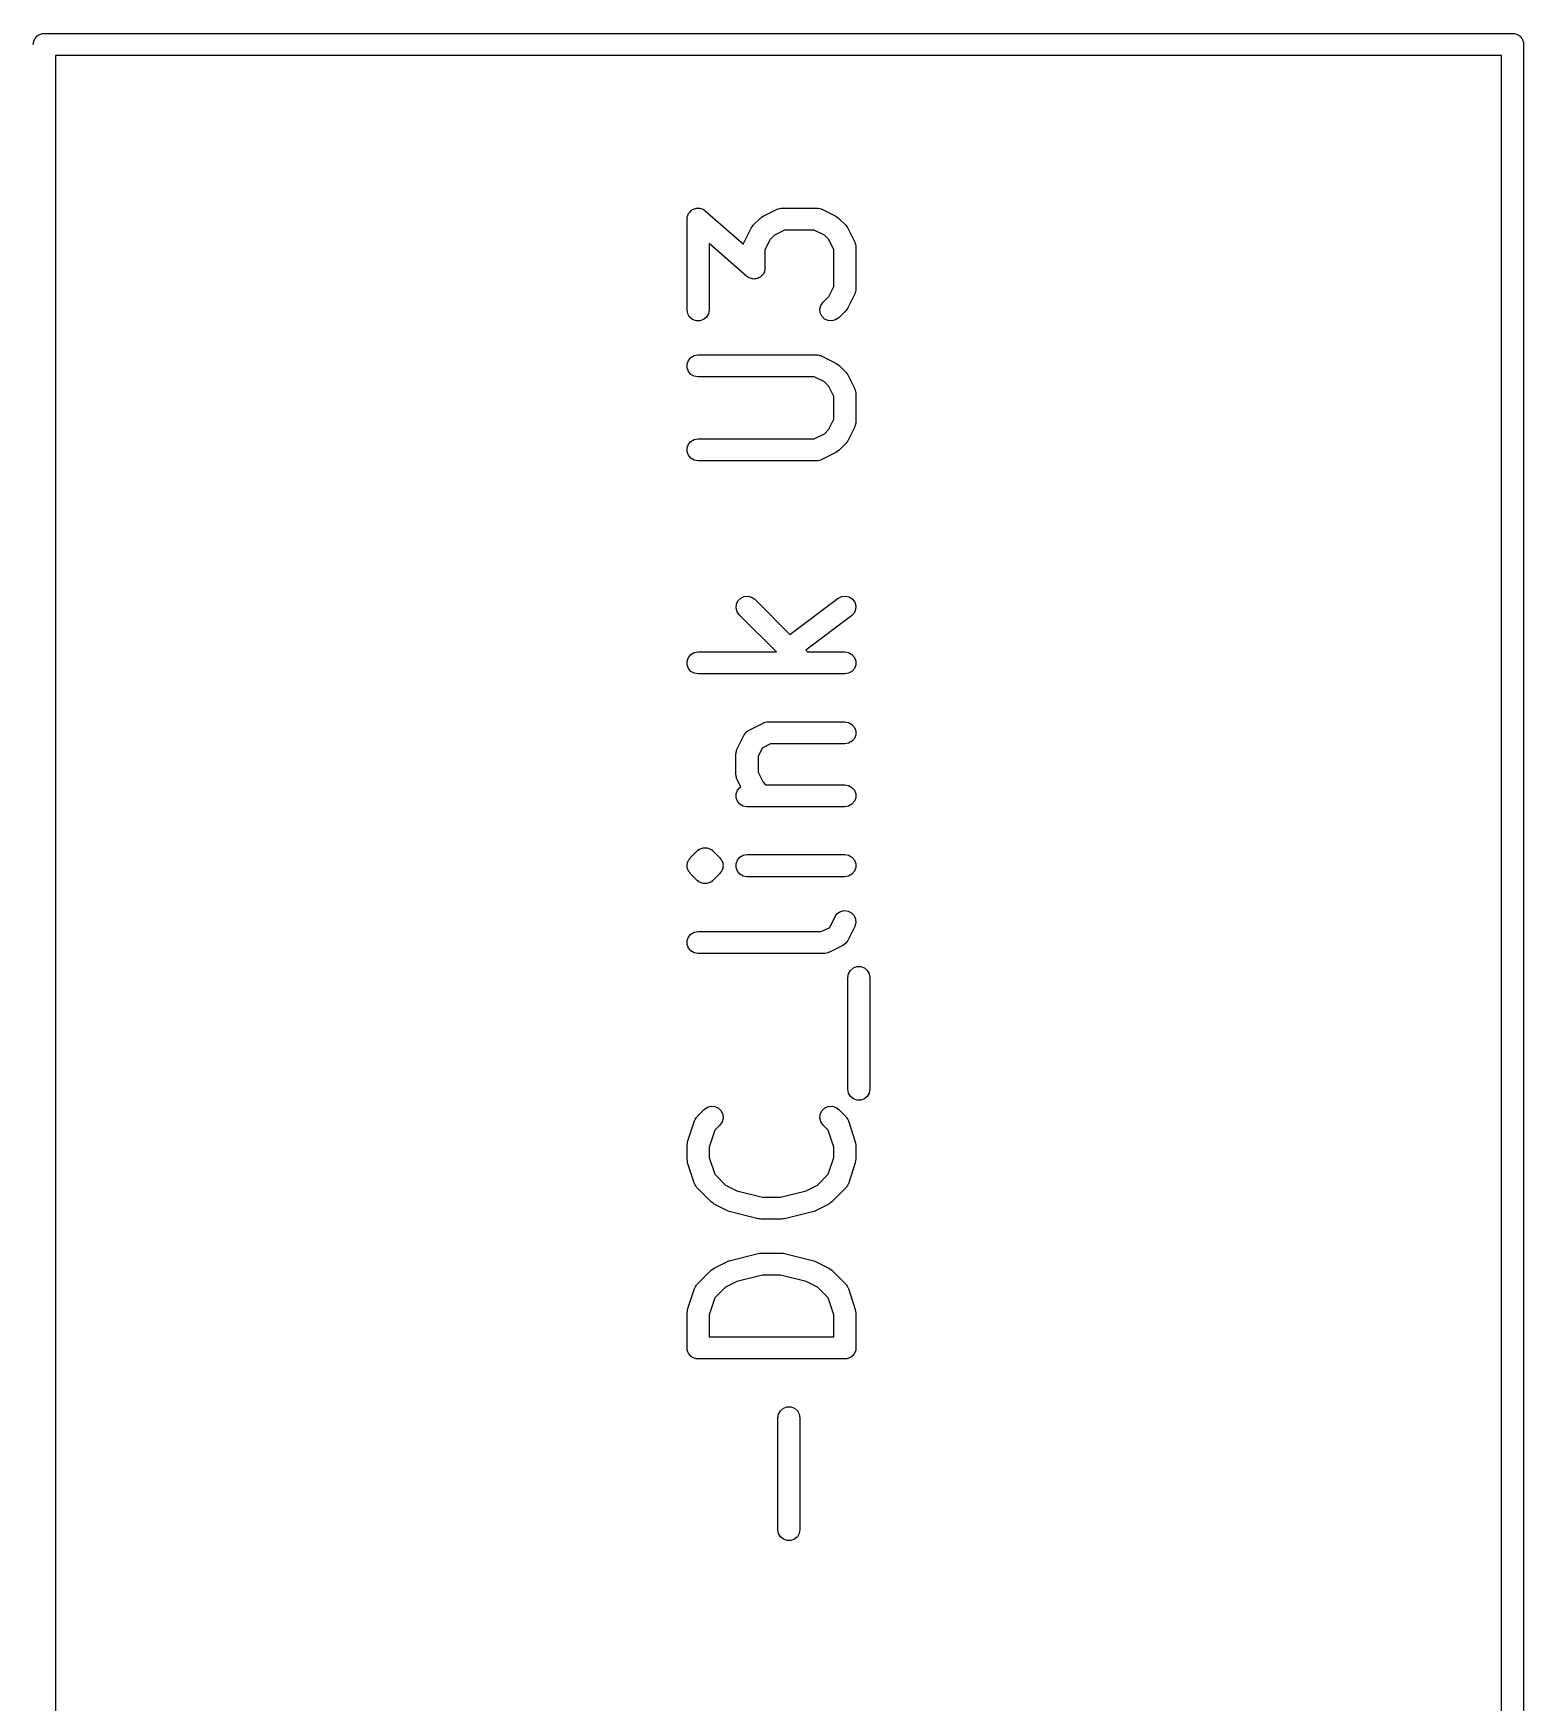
# Model space of a CAD drawing. Extents: x 1 to 57, y -99 to 45.
# Drawn here: x 46.93 to 57.08, y -12.3 to -0.93 of the extents above; entities that cross this region are included whole.
import ezdxf

# ---------------------------------------------------------------- set-up
doc = ezdxf.new("R2010")
doc.units = 0
doc.header["$MEASUREMENT"] = 0
doc.layers.add('BLACK', color=7, linetype='CONTINUOUS')

msp = doc.modelspace()

# ---------------------------------------------------------------- linework, layer by layer
at = {"layer": 'Black'}
for p, q in [((46.925, -1), (46.9261, -0.99354)), ((46.9261, -0.98698), (46.9284, -0.98081)), ((46.9261, -0.99354), (46.9261, -0.98698)), ((46.9284, -0.98081), (46.9295, -0.97435)), ((46.9295, -0.97435), (46.9328, -0.96867)), ((46.9328, -0.96867), (46.935, -0.9625)), ((46.935, -0.9625), (46.9393, -0.95747)), ((46.9393, -0.95747), (46.9425, -0.95179)), ((46.9425, -0.95179), (46.9476, -0.94757)), ((46.9476, -0.94757), (46.9518, -0.94255)), ((46.9518, -0.94255), (46.9575, -0.93927)), ((46.9575, -0.93927), (46.9625, -0.93505)), ((46.9625, -0.93505), (46.9687, -0.9328)), ((46.9687, -0.9328), (46.9743, -0.92952)), ((46.9743, -0.92952), (46.9808, -0.92838)), ((46.9808, -0.92838), (46.987, -0.92614)), ((46.987, -0.92614), (46.9935, -0.92614)), ((46.9935, -0.92614), (47, -0.925)), ((47, -0.925), (57, -0.925)), ((57, -0.925), (57.0065, -0.92614)), ((57.0065, -0.92614), (57.013, -0.92614)), ((57.013, -0.92614), (57.0192, -0.92838)), ((57.0192, -0.92838), (57.0257, -0.92952)), ((57.0257, -0.92952), (57.0313, -0.9328)), ((57.0313, -0.9328), (57.0375, -0.93505)), ((57.0375, -0.93505), (57.0425, -0.93927)), ((57.0425, -0.93927), (57.0482, -0.94255)), ((57.0482, -0.94255), (57.0524, -0.94757)), ((57.0524, -0.94757), (57.0575, -0.95179)), ((57.0575, -0.95179), (57.0607, -0.95747)), ((57.0607, -0.95747), (57.065, -0.9625)), ((57.065, -0.9625), (57.0672, -0.96867)), ((57.0672, -0.96867), (57.0705, -0.97435)), ((57.0705, -0.97435), (57.0716, -0.98081)), ((57.0716, -0.98081), (57.0739, -0.98698)), ((57.0739, -0.98698), (57.0739, -0.99354)), ((57.0739, -0.99354), (57.075, -1)), ((57.075, -1), (57.075, -99)), ((47.075, -1.075), (47.075, -98.925)), ((56.925, -1.075), (47.075, -1.075)), ((56.925, -98.925), (56.925, -1.075)), ((51.3819, -2.16482), (51.3856, -2.15847)), ((51.3856, -2.15847), (51.3882, -2.15164)), ((51.3882, -2.15164), (51.392, -2.14728)), ((51.392, -2.14728), (51.3949, -2.14227)), ((51.3949, -2.14227), (51.4005, -2.13756)), ((51.4005, -2.13756), (51.4054, -2.13204)), ((51.4054, -2.13204), (51.4104, -2.12925)), ((51.4104, -2.12925), (51.4149, -2.12552)), ((51.4149, -2.12552), (51.4218, -2.12302)), ((51.4218, -2.12302), (51.4282, -2.11948)), ((51.4282, -2.11948), (51.4339, -2.1186)), ((51.4339, -2.1186), (51.4394, -2.11661)), ((51.4394, -2.11661), (51.4467, -2.11661)), ((51.4467, -2.11661), (51.4539, -2.11549)), ((51.4539, -2.11549), (51.4596, -2.11661)), ((51.4596, -2.11661), (51.4654, -2.11661)), ((51.4654, -2.11661), (51.4723, -2.11912)), ((51.4723, -2.11912), (51.4795, -2.12054)), ((51.4795, -2.12054), (51.4844, -2.12354)), ((51.4844, -2.12354), (51.4899, -2.12552)), ((51.4899, -2.12552), (51.4955, -2.13024)), ((51.4955, -2.13024), (51.5018, -2.13403)), ((51.5018, -2.13403), (51.7618, -2.36152)), ((51.895, -2.17101), (51.9903, -2.12339)), ((51.9903, -2.12339), (51.9944, -2.12216)), ((51.9944, -2.12216), (51.9982, -2.12)), ((51.9982, -2.12), (52.0068, -2.11847)), ((52.0068, -2.11847), (52.0152, -2.11597)), ((52.0152, -2.11597), (52.0196, -2.11623)), ((52.0196, -2.11623), (52.0238, -2.11548)), ((52.0238, -2.11548), (52.2619, -2.11548)), ((52.2619, -2.11548), (52.2662, -2.11623)), ((52.2662, -2.11623), (52.2705, -2.11597)), ((52.2705, -2.11597), (52.2789, -2.11847)), ((52.2789, -2.11847), (52.2876, -2.12)), ((52.2876, -2.12), (52.2913, -2.12216)), ((52.2913, -2.12216), (52.2954, -2.12339)), ((52.2954, -2.12339), (52.3907, -2.17101)), ((51.3774, -2.19048), (51.3787, -2.18325)), ((51.3774, -2.80952), (51.3774, -2.19048)), ((51.3787, -2.18325), (51.3788, -2.17593)), ((51.3788, -2.17593), (51.3809, -2.17053)), ((51.3809, -2.17053), (51.3819, -2.16482)), ((51.7663, -2.34741), (51.8139, -2.25217)), ((51.8139, -2.25217), (51.821, -2.24252)), ((51.821, -2.24252), (51.8279, -2.23268)), ((51.8279, -2.23268), (51.8755, -2.18506)), ((51.8755, -2.18506), (51.8854, -2.17818)), ((51.8854, -2.17818), (51.895, -2.17101)), ((52.0415, -2.26548), (51.973, -2.29973)), ((52.2442, -2.26548), (52.0415, -2.26548)), ((52.3127, -2.29973), (52.2442, -2.26548)), ((52.3907, -2.17101), (52.4003, -2.17818)), ((52.4003, -2.17818), (52.4102, -2.18506)), ((52.4102, -2.18506), (52.4578, -2.23268)), ((52.4578, -2.23268), (52.4647, -2.24252)), ((52.4647, -2.24252), (52.4718, -2.25217)), ((52.4718, -2.25217), (52.5195, -2.34741)), ((51.7839, -2.58025), (51.5274, -2.35576)), ((51.5274, -2.35576), (51.5274, -2.80952)), ((51.7618, -2.36152), (51.7629, -2.3553)), ((51.7629, -2.3553), (51.765, -2.35155)), ((51.765, -2.35155), (51.7663, -2.34741)), ((51.9426, -2.33014), (51.9083, -2.39866)), ((51.973, -2.29973), (51.9426, -2.33014)), ((52.3431, -2.33014), (52.3127, -2.29973)), ((52.3774, -2.39866), (52.3431, -2.33014)), ((52.5195, -2.34741), (52.5207, -2.35155)), ((52.5207, -2.35155), (52.5229, -2.3553)), ((52.5229, -2.3553), (52.5244, -2.36396)), ((52.5244, -2.36396), (52.5269, -2.37238)), ((52.5269, -2.37238), (52.5266, -2.37669)), ((52.5266, -2.37669), (52.5274, -2.38095)), ((52.5274, -2.38095), (52.5274, -2.66667)), ((51.9083, -2.39866), (51.9083, -2.52381)), ((52.3774, -2.64896), (52.3774, -2.39866)), ((51.7902, -2.58405), (51.7839, -2.58025)), ((51.7958, -2.58876), (51.7902, -2.58405)), ((51.8013, -2.59074), (51.7958, -2.58876)), ((51.8062, -2.59374), (51.8013, -2.59074)), ((51.8134, -2.59516), (51.8062, -2.59374)), ((51.8203, -2.59767), (51.8134, -2.59516)), ((51.8261, -2.59767), (51.8203, -2.59767)), ((51.8318, -2.59879), (51.8261, -2.59767)), ((51.839, -2.59767), (51.8318, -2.59879)), ((51.8464, -2.59767), (51.839, -2.59767)), ((51.8518, -2.59569), (51.8464, -2.59767)), ((51.8575, -2.5948), (51.8518, -2.59569)), ((51.8639, -2.59127), (51.8575, -2.5948)), ((51.8708, -2.58876), (51.8639, -2.59127)), ((51.8753, -2.58504), (51.8708, -2.58876)), ((51.8803, -2.58225), (51.8753, -2.58504)), ((51.8852, -2.57673), (51.8803, -2.58225)), ((51.8908, -2.57202), (51.8852, -2.57673)), ((51.8937, -2.56701), (51.8908, -2.57202)), ((51.8975, -2.56265), (51.8937, -2.56701)), ((51.9001, -2.5558), (51.8975, -2.56265)), ((51.9038, -2.54946), (51.9001, -2.5558)), ((51.9048, -2.54376), (51.9038, -2.54946)), ((51.9069, -2.53836), (51.9048, -2.54376)), ((51.9071, -2.53103), (51.9069, -2.53836)), ((51.9083, -2.52381), (51.9071, -2.53103)), ((52.3041, -2.75649), (52.3431, -2.71748)), ((52.3431, -2.71748), (52.3774, -2.64896)), ((52.5195, -2.70021), (52.4718, -2.79545)), ((52.5207, -2.69606), (52.5195, -2.70021)), ((52.5229, -2.69232), (52.5207, -2.69606)), ((52.5244, -2.68366), (52.5229, -2.69232)), ((52.5269, -2.67524), (52.5244, -2.68366)), ((52.5274, -2.66667), (52.5266, -2.67093)), ((52.5266, -2.67093), (52.5269, -2.67524)), ((51.3819, -2.83518), (51.3774, -2.80952)), ((51.3949, -2.85773), (51.3819, -2.83518)), ((51.5229, -2.83518), (51.5098, -2.85773)), ((51.5274, -2.80952), (51.5229, -2.83518)), ((52.2824, -2.80299), (52.2892, -2.77783)), ((52.2847, -2.82893), (52.2824, -2.80299)), ((52.2957, -2.85254), (52.2847, -2.82893)), ((52.2892, -2.77783), (52.3041, -2.75649)), ((52.4578, -2.81494), (52.4102, -2.86256)), ((52.4647, -2.8051), (52.4578, -2.81494)), ((52.4718, -2.79545), (52.4647, -2.8051)), ((51.4149, -2.87448), (51.3949, -2.85773)), ((51.4394, -2.88339), (51.4149, -2.87448)), ((51.4654, -2.88339), (51.4394, -2.88339)), ((51.4899, -2.87448), (51.4654, -2.88339)), ((51.5098, -2.85773), (51.4899, -2.87448)), ((52.3141, -2.87096), (52.2957, -2.85254)), ((52.3377, -2.88197), (52.3141, -2.87096)), ((52.3637, -2.88424), (52.3377, -2.88197)), ((52.3888, -2.8775), (52.3637, -2.88424)), ((52.4102, -2.86256), (52.3888, -2.8775)), ((51.3785, -3.17745), (51.3874, -3.15298)), ((51.3785, -3.2035), (51.3785, -3.17745)), ((51.3874, -3.15298), (51.4042, -3.13302)), ((51.4042, -3.13302), (51.4267, -3.12)), ((51.4267, -3.12), (51.4524, -3.11548)), ((51.4524, -3.11548), (52.2619, -3.11548)), ((52.2619, -3.11548), (52.2662, -3.11623)), ((52.2662, -3.11623), (52.2705, -3.11597)), ((52.2705, -3.11597), (52.2789, -3.11847)), ((52.2789, -3.11847), (52.2876, -3.12)), ((52.2876, -3.12), (52.2913, -3.12216)), ((52.2913, -3.12216), (52.2954, -3.12339)), ((52.2954, -3.12339), (52.3907, -3.17101)), ((52.3907, -3.17101), (52.4003, -3.17818)), ((52.4003, -3.17818), (52.4102, -3.18506)), ((51.3874, -3.22798), (51.3785, -3.2035)), ((51.4042, -3.24793), (51.3874, -3.22798)), ((51.4267, -3.26095), (51.4042, -3.24793)), ((51.4524, -3.26548), (51.4267, -3.26095)), ((52.2442, -3.26548), (51.4524, -3.26548)), ((52.3127, -3.29973), (52.2442, -3.26548)), ((52.4102, -3.18506), (52.4578, -3.23268)), ((52.4578, -3.23268), (52.4647, -3.24252)), ((52.4647, -3.24252), (52.4718, -3.25217)), ((52.4718, -3.25217), (52.5195, -3.34741)), ((52.3431, -3.33014), (52.3127, -3.29973)), ((52.3774, -3.39866), (52.3431, -3.33014)), ((52.3774, -3.55372), (52.3774, -3.39866)), ((52.5195, -3.34741), (52.5207, -3.35155)), ((52.5207, -3.35155), (52.5229, -3.3553)), ((52.5229, -3.3553), (52.5244, -3.36396)), ((52.5244, -3.36396), (52.5269, -3.37238)), ((52.5269, -3.37238), (52.5266, -3.37669)), ((52.5266, -3.37669), (52.5274, -3.38095)), ((52.5274, -3.38095), (52.5274, -3.57143)), ((52.3127, -3.65265), (52.3431, -3.62224)), ((52.3431, -3.62224), (52.3774, -3.55372)), ((52.5195, -3.60497), (52.4718, -3.70021)), ((52.5207, -3.60083), (52.5195, -3.60497)), ((52.5229, -3.59708), (52.5207, -3.60083)), ((52.5244, -3.58842), (52.5229, -3.59708)), ((52.5269, -3.58), (52.5244, -3.58842)), ((52.5274, -3.57143), (52.5266, -3.57569)), ((52.5266, -3.57569), (52.5269, -3.58)), ((51.3785, -3.74888), (51.3874, -3.7244)), ((51.3785, -3.77493), (51.3785, -3.74888)), ((51.3874, -3.7244), (51.4042, -3.70445)), ((51.4042, -3.70445), (51.4267, -3.69143)), ((51.4267, -3.69143), (51.4524, -3.6869)), ((51.4524, -3.6869), (52.2442, -3.6869)), ((52.2442, -3.6869), (52.3127, -3.65265)), ((52.4578, -3.7197), (52.4102, -3.76732)), ((52.4647, -3.70987), (52.4578, -3.7197)), ((52.4718, -3.70021), (52.4647, -3.70987)), ((51.3874, -3.7994), (51.3785, -3.77493)), ((51.4042, -3.81936), (51.3874, -3.7994)), ((51.4267, -3.83238), (51.4042, -3.81936)), ((51.4524, -3.8369), (51.4267, -3.83238)), ((52.2619, -3.8369), (51.4524, -3.8369)), ((52.2662, -3.83615), (52.2619, -3.8369)), ((52.2705, -3.83641), (52.2662, -3.83615)), ((52.2789, -3.83391), (52.2705, -3.83641)), ((52.2876, -3.83238), (52.2789, -3.83391)), ((52.2913, -3.83022), (52.2876, -3.83238)), ((52.2954, -3.82899), (52.2913, -3.83022)), ((52.3907, -3.78137), (52.2954, -3.82899)), ((52.4003, -3.7742), (52.3907, -3.78137)), ((52.4102, -3.76732), (52.4003, -3.7742)), ((51.7243, -4.79031), (51.7427, -4.7719)), ((51.7427, -4.7719), (51.7663, -4.76089)), ((51.7663, -4.76089), (51.7922, -4.75862)), ((51.7922, -4.75862), (51.8174, -4.76536)), ((51.8174, -4.76536), (51.8387, -4.7803)), ((52.0785, -5.02002), (52.4074, -4.77333)), ((52.4074, -4.77333), (52.4306, -4.76156)), ((52.4306, -4.76156), (52.4565, -4.75845)), ((52.4565, -4.75845), (52.4818, -4.76436)), ((52.4818, -4.76436), (52.5037, -4.7786)), ((51.711, -4.83987), (51.7133, -4.81392)), ((51.7177, -4.86503), (51.711, -4.83987)), ((51.7133, -4.81392), (51.7243, -4.79031)), ((51.7327, -4.88637), (51.7177, -4.86503)), ((51.9856, -5.13929), (51.7327, -4.88637)), ((51.8387, -4.7803), (52.0785, -5.02002)), ((52.5152, -4.87432), (52.4974, -4.89333)), ((52.5037, -4.7786), (52.5193, -4.79943)), ((52.5254, -4.85037), (52.5152, -4.87432)), ((52.5193, -4.79943), (52.5268, -4.82436)), ((52.5268, -4.82436), (52.5254, -4.85037)), ((52.4974, -4.89333), (52.1856, -5.12716)), ((51.3785, -5.20126), (51.3874, -5.17679)), ((51.3785, -5.22731), (51.3785, -5.20126)), ((51.3874, -5.25179), (51.3785, -5.22731)), ((51.3874, -5.17679), (51.4042, -5.15683)), ((51.4042, -5.15683), (51.4267, -5.14381)), ((51.4267, -5.14381), (51.4524, -5.13929)), ((51.4524, -5.13929), (51.9856, -5.13929)), ((52.1856, -5.12716), (52.1977, -5.13929)), ((52.1977, -5.13929), (52.4524, -5.13929)), ((52.4524, -5.13929), (52.478, -5.14381)), ((52.478, -5.14381), (52.5006, -5.15683)), ((52.5006, -5.15683), (52.5173, -5.17679)), ((52.5173, -5.17679), (52.5262, -5.20126)), ((52.5262, -5.22731), (52.5173, -5.25179)), ((52.5262, -5.20126), (52.5262, -5.22731)), ((51.4042, -5.27174), (51.3874, -5.25179)), ((51.4267, -5.28476), (51.4042, -5.27174)), ((51.4524, -5.28929), (51.4267, -5.28476)), ((52.4524, -5.28929), (51.4524, -5.28929)), ((52.478, -5.28476), (52.4524, -5.28929)), ((52.5006, -5.27174), (52.478, -5.28476)), ((52.5173, -5.25179), (52.5006, -5.27174)), ((51.7789, -5.68653), (51.7805, -5.6853)), ((51.7805, -5.6853), (51.7818, -5.68363)), ((51.7818, -5.68363), (51.791, -5.67757)), ((51.791, -5.67757), (51.7998, -5.67101)), ((51.7998, -5.67101), (51.895, -5.62339)), ((51.895, -5.62339), (51.8992, -5.62216)), ((51.8992, -5.62216), (51.9029, -5.62)), ((51.9029, -5.62), (51.9116, -5.61847)), ((51.9116, -5.61847), (51.92, -5.61597)), ((51.92, -5.61597), (51.9243, -5.61623)), ((51.9243, -5.61623), (51.9286, -5.61548)), ((51.9286, -5.61548), (52.4524, -5.61548)), ((52.4524, -5.61548), (52.478, -5.62)), ((52.478, -5.62), (52.5006, -5.63302)), ((52.5006, -5.63302), (52.5173, -5.65298)), ((52.5173, -5.65298), (52.5262, -5.67745)), ((52.5262, -5.67745), (52.5262, -5.7035)), ((51.7174, -5.80394), (51.7186, -5.79979)), ((51.7186, -5.79979), (51.7663, -5.70455)), ((51.7663, -5.70455), (51.7728, -5.69571)), ((51.7728, -5.69571), (51.7789, -5.68653)), ((51.8892, -5.794), (51.8607, -5.85104)), ((51.9463, -5.76548), (51.8892, -5.794)), ((52.4524, -5.76548), (51.9463, -5.76548)), ((52.478, -5.76095), (52.4524, -5.76548)), ((52.5006, -5.74793), (52.478, -5.76095)), ((52.5173, -5.72798), (52.5006, -5.74793)), ((52.5262, -5.7035), (52.5173, -5.72798)), ((51.7107, -5.83333), (51.7115, -5.82907)), ((51.7107, -5.97619), (51.7107, -5.83333)), ((51.7112, -5.82476), (51.7137, -5.81634)), ((51.7115, -5.82907), (51.7112, -5.82476)), ((51.7137, -5.81634), (51.7152, -5.80768)), ((51.7152, -5.80768), (51.7174, -5.80394)), ((51.8607, -5.85104), (51.8607, -5.95849)), ((51.7115, -5.98045), (51.7107, -5.97619)), ((51.7112, -5.98476), (51.7115, -5.98045)), ((51.7137, -5.99318), (51.7112, -5.98476)), ((51.7152, -6.00184), (51.7137, -5.99318)), ((51.7174, -6.00559), (51.7152, -6.00184)), ((51.7186, -6.00973), (51.7174, -6.00559)), ((51.743, -6.05843), (51.7186, -6.00973)), ((51.8607, -5.95849), (51.895, -6.027)), ((51.895, -6.027), (51.912, -6.04405)), ((51.7119, -6.10602), (51.7208, -6.08155)), ((51.7119, -6.13207), (51.7119, -6.10602)), ((51.7208, -6.15655), (51.7119, -6.13207)), ((51.7208, -6.08155), (51.7375, -6.06159)), ((51.7375, -6.06159), (51.743, -6.05843)), ((51.912, -6.04405), (52.4524, -6.04405)), ((52.4524, -6.04405), (52.478, -6.04857)), ((52.478, -6.04857), (52.5006, -6.06159)), ((52.5006, -6.06159), (52.5173, -6.08155)), ((52.5173, -6.08155), (52.5262, -6.10602)), ((52.5262, -6.13207), (52.5173, -6.15655)), ((52.5262, -6.10602), (52.5262, -6.13207)), ((51.7375, -6.1765), (51.7208, -6.15655)), ((51.7601, -6.18952), (51.7375, -6.1765)), ((51.7857, -6.19405), (51.7601, -6.18952)), ((52.4524, -6.19405), (51.7857, -6.19405)), ((52.478, -6.18952), (52.4524, -6.19405)), ((52.5006, -6.1765), (52.478, -6.18952)), ((52.5173, -6.15655), (52.5006, -6.1765)), ((51.4629, -6.48341), (51.4683, -6.47965)), ((51.4683, -6.47965), (51.4746, -6.47795)), ((51.4746, -6.47795), (51.4806, -6.47517)), ((51.4806, -6.47517), (51.4871, -6.4746)), ((51.4871, -6.4746), (51.4935, -6.4729)), ((51.4935, -6.4729), (51.5, -6.47348)), ((51.5, -6.47348), (51.5065, -6.4729)), ((51.5065, -6.4729), (51.5129, -6.4746)), ((51.5129, -6.4746), (51.5194, -6.47518)), ((51.5194, -6.47518), (51.5254, -6.47795)), ((51.5254, -6.47795), (51.5317, -6.47965)), ((51.5317, -6.47965), (51.5371, -6.48341)), ((51.3777, -6.5887), (51.3785, -6.58552)), ((51.3782, -6.59524), (51.3777, -6.5887)), ((51.3777, -6.60177), (51.3782, -6.59524)), ((51.3785, -6.58221), (51.3796, -6.57911)), ((51.3785, -6.58552), (51.3785, -6.58221)), ((51.3796, -6.57911), (51.3799, -6.57583)), ((51.3799, -6.57583), (51.3827, -6.56988)), ((51.3827, -6.56988), (51.3844, -6.56354)), ((51.3844, -6.56354), (51.3863, -6.56084)), ((51.3863, -6.56084), (51.3874, -6.55774)), ((51.3874, -6.55774), (51.3895, -6.55521)), ((51.3895, -6.55521), (51.3909, -6.55222)), ((51.3909, -6.55222), (51.3956, -6.54758)), ((51.3956, -6.54758), (51.3993, -6.54221)), ((51.3993, -6.54221), (51.447, -6.49459)), ((51.447, -6.49459), (51.4523, -6.49082)), ((51.4523, -6.49082), (51.457, -6.48618)), ((51.457, -6.48618), (51.4629, -6.48341)), ((51.5371, -6.48341), (51.543, -6.48618)), ((51.543, -6.48618), (51.5477, -6.49082)), ((51.5477, -6.49082), (51.553, -6.49459)), ((51.553, -6.49459), (51.6007, -6.54221)), ((51.6007, -6.54221), (51.6044, -6.54758)), ((51.6044, -6.54758), (51.6091, -6.55222)), ((51.6091, -6.55222), (51.6105, -6.55521)), ((51.6105, -6.55521), (51.6126, -6.55774)), ((51.6126, -6.55774), (51.6137, -6.56084)), ((51.6137, -6.56084), (51.6156, -6.56354)), ((51.6156, -6.56354), (51.6173, -6.56988)), ((51.6173, -6.56988), (51.6201, -6.57583)), ((51.6201, -6.57583), (51.6203, -6.57911)), ((51.6203, -6.57911), (51.6215, -6.58221)), ((51.6215, -6.58221), (51.6215, -6.58552)), ((51.6215, -6.58552), (51.6223, -6.5887)), ((51.6223, -6.5887), (51.6218, -6.59524)), ((51.6218, -6.59524), (51.6223, -6.60177)), ((51.7119, -6.58221), (51.7208, -6.55774)), ((51.7119, -6.60826), (51.7119, -6.58221)), ((51.7208, -6.55774), (51.7375, -6.53778)), ((51.7375, -6.53778), (51.7601, -6.52476)), ((51.7601, -6.52476), (51.7857, -6.52024)), ((51.7857, -6.52024), (52.4524, -6.52024)), ((52.4524, -6.52024), (52.478, -6.52476)), ((52.478, -6.52476), (52.5006, -6.53778)), ((52.5006, -6.53778), (52.5173, -6.55774)), ((52.5173, -6.55774), (52.5262, -6.58221)), ((52.5262, -6.58221), (52.5262, -6.60826)), ((51.3785, -6.60496), (51.3777, -6.60177)), ((51.3785, -6.60826), (51.3785, -6.60496)), ((51.3796, -6.61136), (51.3785, -6.60826)), ((51.3799, -6.61465), (51.3796, -6.61136)), ((51.3827, -6.6206), (51.3799, -6.61465)), ((51.3844, -6.62693), (51.3827, -6.6206)), ((51.3863, -6.62964), (51.3844, -6.62693)), ((51.3874, -6.63274), (51.3863, -6.62964)), ((51.3895, -6.63526), (51.3874, -6.63274)), ((51.3909, -6.63826), (51.3895, -6.63526)), ((51.3956, -6.6429), (51.3909, -6.63826)), ((51.3993, -6.64827), (51.3956, -6.6429)), ((51.447, -6.69589), (51.3993, -6.64827)), ((51.4523, -6.69965), (51.447, -6.69589)), ((51.457, -6.70429), (51.4523, -6.69965)), ((51.4629, -6.70707), (51.457, -6.70429)), ((51.4683, -6.71083), (51.4629, -6.70707)), ((51.5371, -6.70707), (51.5317, -6.71083)), ((51.543, -6.70429), (51.5371, -6.70707)), ((51.5477, -6.69965), (51.543, -6.70429)), ((51.553, -6.69589), (51.5477, -6.69965)), ((51.6007, -6.64827), (51.553, -6.69589)), ((51.6044, -6.6429), (51.6007, -6.64827)), ((51.6091, -6.63826), (51.6044, -6.6429)), ((51.6105, -6.63526), (51.6091, -6.63826)), ((51.6126, -6.63274), (51.6105, -6.63526)), ((51.6137, -6.62964), (51.6126, -6.63274)), ((51.6156, -6.62693), (51.6137, -6.62964)), ((51.6173, -6.6206), (51.6156, -6.62693)), ((51.6201, -6.61465), (51.6173, -6.6206)), ((51.6203, -6.61137), (51.6201, -6.61465)), ((51.6215, -6.60826), (51.6203, -6.61137)), ((51.6223, -6.60177), (51.6215, -6.60496)), ((51.6215, -6.60496), (51.6215, -6.60826)), ((51.7208, -6.63274), (51.7119, -6.60826)), ((51.7375, -6.65269), (51.7208, -6.63274)), ((51.7601, -6.66571), (51.7375, -6.65269)), ((51.7857, -6.67024), (51.7601, -6.66571)), ((52.4524, -6.67024), (51.7857, -6.67024)), ((52.478, -6.66571), (52.4524, -6.67024)), ((52.5006, -6.65269), (52.478, -6.66571)), ((52.5173, -6.63274), (52.5006, -6.65269)), ((52.5262, -6.60826), (52.5173, -6.63274)), ((51.4746, -6.71253), (51.4683, -6.71083)), ((51.4806, -6.7153), (51.4746, -6.71253)), ((51.4871, -6.71587), (51.4806, -6.7153)), ((51.4935, -6.71757), (51.4871, -6.71587)), ((51.5, -6.717), (51.4935, -6.71757)), ((51.5065, -6.71757), (51.5, -6.717)), ((51.5129, -6.71587), (51.5065, -6.71757)), ((51.5194, -6.7153), (51.5129, -6.71587)), ((51.5254, -6.71253), (51.5194, -6.7153)), ((51.5317, -6.71083), (51.5254, -6.71253)), ((52.3853, -6.94265), (52.4008, -6.92173)), ((52.4008, -6.92173), (52.4226, -6.90738)), ((52.4226, -6.90738), (52.4479, -6.90133)), ((52.4479, -6.90133), (52.4738, -6.9043)), ((52.4738, -6.9043), (52.4971, -6.91595)), ((52.4971, -6.91595), (52.515, -6.93487)), ((52.515, -6.93487), (52.5253, -6.95877)), ((51.4042, -7.06159), (51.4267, -7.04857)), ((51.4267, -7.04857), (51.4524, -7.04405)), ((51.4524, -7.04405), (52.2918, -7.04405)), ((52.2918, -7.04405), (52.3489, -7.01553)), ((52.3489, -7.01553), (52.3853, -6.94265)), ((52.5195, -7.00973), (52.4718, -7.10497)), ((52.5269, -6.98477), (52.5195, -7.00973)), ((52.5253, -6.95877), (52.5269, -6.98477)), ((51.3785, -7.10602), (51.3874, -7.08155)), ((51.3785, -7.13207), (51.3785, -7.10602)), ((51.3874, -7.15655), (51.3785, -7.13207)), ((51.3874, -7.08155), (51.4042, -7.06159)), ((51.4042, -7.1765), (51.3874, -7.15655)), ((52.4383, -7.13851), (52.3431, -7.18613)), ((52.4471, -7.13195), (52.4383, -7.13851)), ((52.4563, -7.12589), (52.4471, -7.13195)), ((52.4576, -7.12423), (52.4563, -7.12589)), ((52.4592, -7.12299), (52.4576, -7.12423)), ((52.4653, -7.11381), (52.4592, -7.12299)), ((52.4718, -7.10497), (52.4653, -7.11381)), ((51.4267, -7.18952), (51.4042, -7.1765)), ((51.4524, -7.19405), (51.4267, -7.18952)), ((52.3095, -7.19405), (51.4524, -7.19405)), ((52.3138, -7.1933), (52.3095, -7.19405)), ((52.3181, -7.19356), (52.3138, -7.1933)), ((52.3265, -7.19105), (52.3181, -7.19356)), ((52.3352, -7.18952), (52.3265, -7.19105)), ((52.3389, -7.18736), (52.3352, -7.18952)), ((52.3431, -7.18613), (52.3389, -7.18736)), ((52.4726, -7.35714), (52.4771, -7.33149)), ((52.4726, -8.11905), (52.4726, -7.35714)), ((52.4771, -7.33149), (52.4902, -7.30893)), ((52.4902, -7.30893), (52.5101, -7.29219)), ((52.5101, -7.29219), (52.5346, -7.28328)), ((52.5346, -7.28328), (52.5606, -7.28328)), ((52.5606, -7.28328), (52.5851, -7.29219)), ((52.5851, -7.29219), (52.6051, -7.30893)), ((52.6051, -7.30893), (52.6181, -7.33149)), ((52.6181, -7.33149), (52.6226, -7.35714)), ((52.6226, -7.35714), (52.6226, -8.11905)), ((52.4771, -8.1447), (52.4726, -8.11905)), ((52.4902, -8.16726), (52.4771, -8.1447)), ((52.5101, -8.184), (52.4902, -8.16726)), ((52.5346, -8.19291), (52.5101, -8.184)), ((52.5851, -8.184), (52.5606, -8.19291)), ((52.6051, -8.16726), (52.5851, -8.184)), ((52.6181, -8.1447), (52.6051, -8.16726)), ((52.6226, -8.11905), (52.6181, -8.1447)), ((51.447, -8.30411), (51.4946, -8.25649)), ((51.4946, -8.25649), (51.5159, -8.24155)), ((51.5159, -8.24155), (51.5411, -8.23481)), ((51.5411, -8.23481), (51.567, -8.23708)), ((51.567, -8.23708), (51.5906, -8.24809)), ((51.5906, -8.24809), (51.6091, -8.26651)), ((51.6091, -8.26651), (51.6201, -8.29011)), ((51.6201, -8.29011), (51.6223, -8.31606)), ((52.2824, -8.31606), (52.2847, -8.29011)), ((52.2847, -8.29011), (52.2957, -8.26651)), ((52.2957, -8.26651), (52.3141, -8.24809)), ((52.3141, -8.24809), (52.3377, -8.23708)), ((52.3377, -8.23708), (52.3637, -8.23481)), ((52.3637, -8.23481), (52.3888, -8.24155)), ((52.3888, -8.24155), (52.4102, -8.25649)), ((52.4102, -8.25649), (52.4578, -8.30411)), ((52.5606, -8.19291), (52.5346, -8.19291)), ((51.3812, -8.47628), (51.4288, -8.33343)), ((51.4288, -8.33343), (51.4309, -8.32962)), ((51.4309, -8.32962), (51.432, -8.32545)), ((51.432, -8.32545), (51.4371, -8.31825)), ((51.4371, -8.31825), (51.4413, -8.31052)), ((51.4413, -8.31052), (51.4445, -8.30765)), ((51.4445, -8.30765), (51.447, -8.30411)), ((51.5656, -8.39766), (51.5274, -8.51217)), ((51.6007, -8.36256), (51.5656, -8.39766)), ((51.6156, -8.34122), (51.6007, -8.36256)), ((51.6223, -8.31606), (51.6156, -8.34122)), ((52.2892, -8.34122), (52.2824, -8.31606)), ((52.3041, -8.36256), (52.2892, -8.34122)), ((52.3392, -8.39766), (52.3041, -8.36256)), ((52.3774, -8.51217), (52.3392, -8.39766)), ((52.4578, -8.30411), (52.4603, -8.30765)), ((52.4603, -8.30765), (52.4635, -8.31052)), ((52.4635, -8.31052), (52.4677, -8.31825)), ((52.4677, -8.31825), (52.4727, -8.32545)), ((52.4727, -8.32545), (52.4739, -8.32962)), ((52.4739, -8.32962), (52.4759, -8.33343)), ((52.4759, -8.33343), (52.5235, -8.47628)), ((51.3774, -8.5), (51.3795, -8.48816)), ((51.3774, -8.59524), (51.3774, -8.5)), ((51.3795, -8.48816), (51.3812, -8.47628)), ((51.5274, -8.51217), (51.5274, -8.58307)), ((52.3774, -8.58307), (52.3774, -8.51217)), ((52.5235, -8.47628), (52.5253, -8.48816)), ((52.5253, -8.48816), (52.5274, -8.5)), ((52.5274, -8.5), (52.5274, -8.59524)), ((51.3795, -8.60708), (51.3774, -8.59524)), ((51.3812, -8.61895), (51.3795, -8.60708)), ((51.4288, -8.76181), (51.3812, -8.61895)), ((51.5274, -8.58307), (51.5656, -8.69758)), ((52.3392, -8.69758), (52.3774, -8.58307)), ((52.5235, -8.61895), (52.4759, -8.76181)), ((52.5253, -8.60708), (52.5235, -8.61895)), ((52.5274, -8.59524), (52.5253, -8.60708)), ((51.5656, -8.69758), (51.6397, -8.77169)), ((52.2651, -8.77169), (52.3392, -8.69758)), ((51.4309, -8.76562), (51.4288, -8.76181)), ((51.432, -8.76979), (51.4309, -8.76562)), ((51.4371, -8.77699), (51.432, -8.76979)), ((51.4413, -8.78472), (51.4371, -8.77699)), ((51.4445, -8.78759), (51.4413, -8.78472)), ((51.447, -8.79113), (51.4445, -8.78759)), ((51.5422, -8.88637), (51.447, -8.79113)), ((51.6397, -8.77169), (51.7167, -8.81019)), ((51.7167, -8.81019), (51.8902, -8.85357)), ((51.8902, -8.85357), (52.0146, -8.85357)), ((52.0146, -8.85357), (52.1881, -8.81019)), ((52.1881, -8.81019), (52.2651, -8.77169)), ((52.4578, -8.79113), (52.3626, -8.88637)), ((52.4603, -8.78759), (52.4578, -8.79113)), ((52.4635, -8.78472), (52.4603, -8.78759)), ((52.4677, -8.77699), (52.4635, -8.78472)), ((52.4727, -8.76979), (52.4677, -8.77699)), ((52.4739, -8.76561), (52.4727, -8.76979)), ((52.4759, -8.76181), (52.4739, -8.76561)), ((51.552, -8.89326), (51.5422, -8.88637)), ((51.5617, -8.90042), (51.552, -8.89326)), ((51.6569, -8.94803), (51.5617, -8.90042)), ((51.6648, -8.95037), (51.6569, -8.94803)), ((51.6723, -8.95371), (51.6648, -8.95037)), ((51.8628, -9.00133), (51.6723, -8.95371)), ((52.2325, -8.95371), (52.042, -9.00133)), ((52.24, -8.95037), (52.2325, -8.95371)), ((52.2478, -8.94803), (52.24, -8.95037)), ((52.3431, -8.90042), (52.2478, -8.94803)), ((52.3527, -8.89325), (52.3431, -8.90042)), ((52.3626, -8.88637), (52.3527, -8.89325)), ((51.8719, -9.00198), (51.8628, -9.00133)), ((51.881, -9.00357), (51.8719, -9.00198)), ((52.0238, -9.00357), (51.881, -9.00357)), ((52.0328, -9.00198), (52.0238, -9.00357)), ((52.042, -9.00133), (52.0328, -9.00198)), ((51.5617, -9.33768), (51.6569, -9.29006)), ((51.6569, -9.29006), (51.6648, -9.28772)), ((51.6648, -9.28772), (51.6723, -9.28438)), ((51.6723, -9.28438), (51.8628, -9.23676)), ((51.8628, -9.23676), (51.8719, -9.23612)), ((51.8719, -9.23612), (51.881, -9.23452)), ((51.881, -9.23452), (52.0238, -9.23452)), ((52.0238, -9.23452), (52.0328, -9.23612)), ((52.0328, -9.23612), (52.042, -9.23676)), ((52.042, -9.23676), (52.2325, -9.28438)), ((52.2325, -9.28438), (52.24, -9.28772)), ((52.24, -9.28772), (52.2478, -9.29006)), ((52.2478, -9.29006), (52.3431, -9.33768)), ((51.447, -9.44697), (51.5422, -9.35173)), ((51.5422, -9.35173), (51.552, -9.34483)), ((51.552, -9.34483), (51.5617, -9.33768)), ((51.7167, -9.42791), (51.6397, -9.4664)), ((51.8902, -9.38452), (51.7167, -9.42791)), ((52.0146, -9.38452), (51.8902, -9.38452)), ((52.1881, -9.42791), (52.0146, -9.38452)), ((52.2651, -9.4664), (52.1881, -9.42791)), ((52.3431, -9.33768), (52.3527, -9.34484)), ((52.3527, -9.34484), (52.3626, -9.35173)), ((52.3626, -9.35173), (52.4578, -9.44697)), ((51.3812, -9.61914), (51.4288, -9.47628)), ((51.4288, -9.47628), (51.4309, -9.47248)), ((51.4309, -9.47248), (51.432, -9.4683)), ((51.432, -9.4683), (51.4371, -9.46111)), ((51.4371, -9.46111), (51.4413, -9.45338)), ((51.4413, -9.45338), (51.4445, -9.45051)), ((51.4445, -9.45051), (51.447, -9.44697)), ((51.5656, -9.54051), (51.5274, -9.65503)), ((51.6397, -9.4664), (51.5656, -9.54051)), ((52.3392, -9.54051), (52.2651, -9.4664)), ((52.3774, -9.65503), (52.3392, -9.54051)), ((52.4578, -9.44697), (52.4603, -9.45051)), ((52.4603, -9.45051), (52.4635, -9.45338)), ((52.4635, -9.45338), (52.4677, -9.4611)), ((52.4677, -9.4611), (52.4727, -9.4683)), ((52.4727, -9.4683), (52.4739, -9.47248)), ((52.4739, -9.47248), (52.4759, -9.47628)), ((52.4759, -9.47628), (52.5235, -9.61914)), ((51.3774, -9.64286), (51.3795, -9.63102)), ((51.3774, -9.88095), (51.3774, -9.64286)), ((51.3795, -9.63102), (51.3812, -9.61914)), ((51.5274, -9.65503), (51.5274, -9.80595)), ((52.3774, -9.80595), (52.3774, -9.65503)), ((52.5235, -9.61914), (52.5253, -9.63102)), ((52.5253, -9.63102), (52.5274, -9.64286)), ((52.5274, -9.64286), (52.5274, -9.88095)), ((51.3785, -9.88741), (51.3774, -9.88095)), ((51.3785, -9.89398), (51.3785, -9.88741)), ((51.5274, -9.80595), (52.3774, -9.80595)), ((52.5274, -9.88095), (52.5262, -9.88741)), ((52.5262, -9.88741), (52.5262, -9.89398)), ((51.3808, -9.90014), (51.3785, -9.89398)), ((51.3819, -9.9066), (51.3808, -9.90014)), ((51.3852, -9.91229), (51.3819, -9.9066)), ((51.3874, -9.91845), (51.3852, -9.91229)), ((51.3916, -9.92348), (51.3874, -9.91845)), ((51.3949, -9.92916), (51.3916, -9.92348)), ((51.4, -9.93338), (51.3949, -9.92916)), ((51.4042, -9.93841), (51.4, -9.93338)), ((51.4099, -9.94169), (51.4042, -9.93841)), ((51.4149, -9.9459), (51.4099, -9.94169)), ((51.421, -9.94815), (51.4149, -9.9459)), ((51.4267, -9.95143), (51.421, -9.94815)), ((51.4332, -9.95257), (51.4267, -9.95143)), ((51.4394, -9.95481), (51.4332, -9.95257)), ((51.4459, -9.95481), (51.4394, -9.95481)), ((51.4524, -9.95595), (51.4459, -9.95481)), ((52.4524, -9.95595), (51.4524, -9.95595)), ((52.4588, -9.95481), (52.4524, -9.95595)), ((52.4654, -9.95481), (52.4588, -9.95481)), ((52.4716, -9.95257), (52.4654, -9.95481)), ((52.478, -9.95143), (52.4716, -9.95257)), ((52.4837, -9.94815), (52.478, -9.95143)), ((52.4899, -9.9459), (52.4837, -9.94815)), ((52.4949, -9.94169), (52.4899, -9.9459)), ((52.5006, -9.93841), (52.4949, -9.94169)), ((52.5048, -9.93338), (52.5006, -9.93841)), ((52.5098, -9.92916), (52.5048, -9.93338)), ((52.5131, -9.92348), (52.5098, -9.92916)), ((52.5173, -9.91845), (52.5131, -9.92348)), ((52.5196, -9.91229), (52.5173, -9.91845)), ((52.5229, -9.9066), (52.5196, -9.91229)), ((52.524, -9.90014), (52.5229, -9.9066)), ((52.5262, -9.89398), (52.524, -9.90014)), ((51.9964, -10.3571), (52.001, -10.3315)), ((52.001, -10.3315), (52.014, -10.3089)), ((52.014, -10.3089), (52.0339, -10.2922)), ((52.0339, -10.2922), (52.0584, -10.2833)), ((52.0584, -10.2833), (52.0845, -10.2833)), ((52.0845, -10.2833), (52.1089, -10.2922)), ((52.1089, -10.2922), (52.1289, -10.3089)), ((52.1289, -10.3089), (52.1419, -10.3315)), ((52.1419, -10.3315), (52.1464, -10.3571)), ((51.9964, -11.119), (51.9964, -10.3571)), ((52.1464, -10.3571), (52.1464, -11.119)), ((52.001, -11.1447), (51.9964, -11.119)), ((52.014, -11.1673), (52.001, -11.1447)), ((52.1419, -11.1447), (52.1289, -11.1673)), ((52.1464, -11.119), (52.1419, -11.1447)), ((52.0339, -11.184), (52.014, -11.1673)), ((52.0584, -11.1929), (52.0339, -11.184)), ((52.0845, -11.1929), (52.0584, -11.1929)), ((52.1089, -11.184), (52.0845, -11.1929)), ((52.1289, -11.1673), (52.1089, -11.184))]:
    msp.add_line(p, q, dxfattribs=at)

doc.saveas('drawing.dxf')
